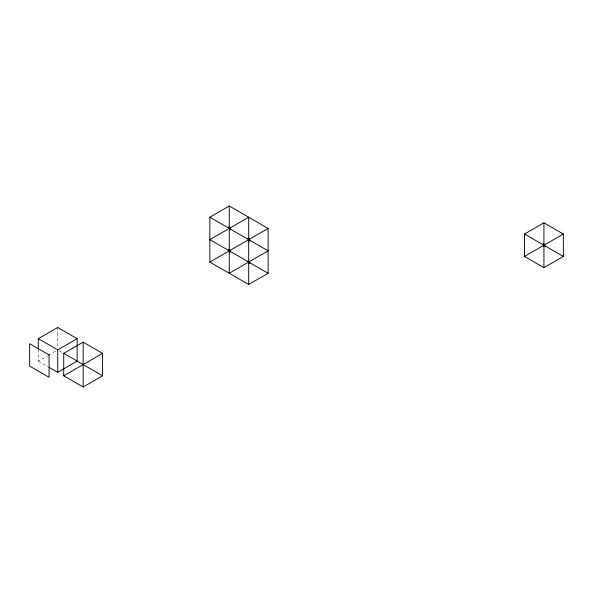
<?xml version="1.0" encoding="UTF-8"?>
<svg xmlns="http://www.w3.org/2000/svg" width="593" height="593" viewBox="0 0 593 593"><rect width="100%" height="100%" fill="white"/><g stroke="black" fill="none" stroke-linecap="round" stroke-linejoin="round"><path stroke-width="0.44" stroke-dasharray="2.96 2.22" d="M38.3 349.447L38.3 361.107L47.618 355.726M48.396 355.274L56.165 350.789M59.27 350.789L63.154 353.035M38.3 361.107L48.396 366.934M57.721 327.469L57.721 348.098"/><path stroke-width="0.89" d="M209.848 217.208L229.269 206.001L268.11 228.424L268.11 273.277L248.689 284.492L209.848 262.062L209.848 217.208L229.269 228.424L248.689 217.208L248.689 260.268M38.3 348.551L38.3 338.677L57.721 327.469L77.142 338.677L77.142 361.107L57.721 372.322L49.175 367.386M227.719 229.321L209.848 239.639L248.689 262.062L268.11 250.846L230.047 228.876M38.3 338.677L57.721 349.892L77.142 338.677M209.848 262.062L227.719 251.743M229.269 250.846L268.11 228.424M63.733 353.361L83.153 342.154L102.574 353.361L102.574 375.792L83.153 386.999L63.733 375.792L63.733 353.361L102.574 375.792M247.911 262.514L229.269 273.277L229.269 228.424M63.733 375.792L102.574 353.361M524.509 234.013L543.929 222.805L563.35 234.013L563.35 256.443L543.929 267.658L524.509 256.443L524.509 234.013L543.929 245.228L563.35 234.013M524.509 256.443L543.151 245.68A1.549 0.897 60 0 0 543.381 246.013M544.708 245.68L563.35 256.443M249.468 262.514L268.11 273.277M543.929 222.805L543.929 244.331M543.929 245.228L543.929 267.658M248.689 262.062L248.689 284.492M229.269 206.001L229.269 227.527M83.153 342.154L83.153 386.999M57.721 349.892L57.721 372.322M228.209 228.142A1.549 0.897 60 0 1 228.987 227.037A1.549 0.897 60 0 1 230.329 228.705A1.549 0.897 60 0 1 229.55 229.81M247.629 261.12A1.549 0.897 60 0 1 248.978 261.002A1.549 0.897 60 0 1 249.749 263.003A1.549 0.897 60 0 1 248.408 263.122M228.209 250.565A1.549 0.897 60 0 1 229.269 249.579A1.549 0.897 60 0 1 230.329 251.788A1.549 0.897 60 0 1 228.72 251.632M247.629 238.697A1.549 0.897 60 0 1 248.882 238.497A1.549 0.897 60 0 1 249.786 240.38A1.549 0.897 60 0 1 248.689 240.906M542.869 244.946A1.549 0.897 60 0 1 543.833 243.908A1.549 0.897 60 0 1 545.019 245.969A1.549 0.897 60 0 1 543.648 246.288M49.071 354.888L29.65 343.673L29.65 366.096L49.071 377.311L49.071 354.888"/></g></svg>
